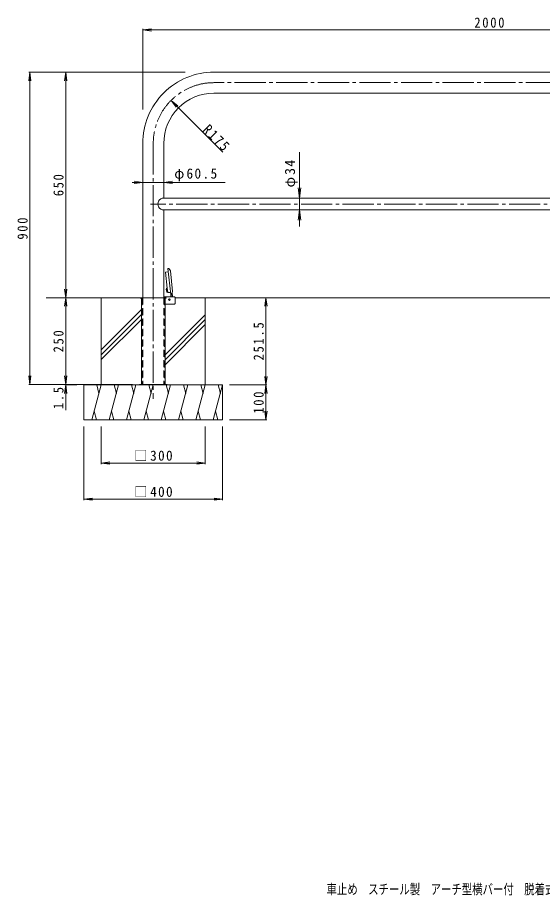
# Model space of a CAD drawing. Units: millimetres, scale not verified. Extents: x -1801 to 1864, y -1384 to 1251.
# Drawn here: x -1801 to -287, y -1384 to 1146 of the extents above; entities that cross this region are included whole.
import ezdxf
from ezdxf.enums import TextEntityAlignment as Align

# ---------------------------------------------------------------- set-up
doc = ezdxf.new("R2010")
doc.units = ezdxf.units.MM
doc.header["$LTSCALE"] = 10
doc.linetypes.add('CHAIN2', pattern=[12, 9, -1, 1, -1])
doc.linetypes.add('DASHED2', pattern=[3, 2, -1])
for name, color, linetype, lineweight in [('C-0', 4, 'Continuous', 9), ('C-1', 7, 'Continuous', 9), ('C-2', 3, 'Continuous', 9), ('C-3', 3, 'DASHED2', 9), ('C-4', 7, 'Continuous', 9), ('C-6', 2, 'Continuous', 9), ('C-9', 7, 'Continuous', 9), ('C-B', 2, 'Continuous', 9), ('C-E', 6, 'Continuous', 5)]:
    doc.layers.add(name, color=color, linetype=linetype, lineweight=lineweight)
doc.layers.add('F-F_F-Fﾚｲﾔ', color=2, linetype='Continuous')
doc.styles.add('ＭＳ ゴシック', font='')
doc.styles.get('ＭＳ ゴシック').set_extended_font_data('MS Gothic')

msp = doc.modelspace()

# ---------------------------------------------------------------- linework, layer by layer
at = {"layer": 'C-0', "color": 7, "linetype": 'CHAIN2'}
for p, q in [((355.42, 958.61), (-1234.08, 958.61)), ((-1409.08, 783.61), (-1409.08, 46.96)), ((547.03, 608.86), (-1416.67, 608.86))]:
    msp.add_line(p, q, dxfattribs=at)
at = {"layer": 'C-0'}
for p, q in [((-1366.53, 413.75), (-1373.52, 412.12)), ((-1358.7, 347.66), (-1366.63, 423.05)), ((-1366.38, 423.27), (-1363.99, 422.62)), ((-1363.99, 422.62), (-1359.38, 416.27)), ((-1353.17, 357.17), (-1359.38, 416.27)), ((-1353.17, 357.17), (-1354.35, 354.08)), ((-1446.58, 338.86), (-1409.08, 338.86)), ((-1446.58, 338.86), (-1446.58, 337.36)), ((-1446.58, 338.86), (-1446.58, 337.36)), ((-1443.08, 337.36), (-1446.58, 337.36)), ((-1443.08, 337.36), (-1443.08, 88.86)), ((-1371.58, 338.86), (-1409.08, 338.86)), ((-1375.08, 337.36), (-1375.08, 88.86)), ((-1371.58, 337.36), (-1375.08, 337.36)), ((-1371.58, 338.86), (-1371.58, 337.36)), ((-1360.21, 353.6), (-1367.39, 353.74))]:
    msp.add_line(p, q, dxfattribs=at)
at = {"layer": 'C-0', "linetype": 'DASHED2'}
for p, q in [((-1441.58, 337.36), (-1441.58, 88.86)), ((-1376.58, 337.36), (-1376.58, 88.86))]:
    msp.add_line(p, q, dxfattribs=at)
at = {"layer": 'C-0'}
msp.add_lwpolyline([(-1373.52, 412.12), (-1368.73, 366.52), (-1368.73, 366.47)], dxfattribs=at)
at = {"layer": 'C-0', "color": 7, "linetype": 'CHAIN2'}
msp.add_arc((-1234.08, 783.61), 175, 89.99976, 180, dxfattribs=at)
at = {"layer": 'C-0'}
for centre, radius, start, end in [((-1366.43, 423.07), 0.2, 74.79398, 186), ((-1366.76, 414.72), 1, 283.12502, 6), ((-1360.23, 352.6), 1, 6, 88.87498), ((-1358.51, 347.68), 0.2, 186, 297.20602)]:
    msp.add_arc(centre, radius, start, end, dxfattribs=at)
at = {"layer": 'C-0', "linetype": 'DASHED2'}
for centre, start, end in [((-1443.08, 337.36), 0, 90), ((-1375.08, 337.36), 90, 180)]:
    msp.add_arc(centre, 1.5, start, end, dxfattribs=at)
at = {"layer": 'C-1', "color": 4}
for p, q in [((-1368.73, 366.47), (-1367.39, 353.74)), ((-1356.27, 349.11), (-1358.41, 347.5)), ((-1354.35, 354.08), (-1356.27, 349.11))]:
    msp.add_line(p, q, dxfattribs=at)
at = {"layer": 'C-1', "color": 3}
for p, q in [((-1347.83, 341.16), (-1378.83, 341.16)), ((-1346.33, 322.16), (-1346.33, 339.66)), ((-1347.83, 320.66), (-1375.08, 320.66))]:
    msp.add_line(p, q, dxfattribs=at)
at = {"layer": 'C-1'}
for p, q in [((-1369.08, 88.86), (-1449.08, 88.86)), ((-1449.08, 88.86), (-1449.08, 87.36)), ((-1421.58, 88.86), (-1421.58, 87.36)), ((-1396.58, 88.86), (-1396.58, 87.36)), ((-1369.08, 88.86), (-1369.08, 87.36))]:
    msp.add_line(p, q, dxfattribs=at)
at = {"layer": 'C-1', "color": 3}
for centre, start, end in [((-1347.83, 339.66), 0, 90), ((-1347.83, 322.16), 270, 0)]:
    msp.add_arc(centre, 1.5, start, end, dxfattribs=at)
at = {"layer": 'C-2'}
for p, q in [((355.42, 988.86), (-1234.08, 988.86)), ((355.42, 928.36), (-1234.08, 928.36)), ((-1439.33, 783.61), (-1439.33, 338.86)), ((-1378.83, 783.61), (-1378.83, 625.86)), ((500.17, 625.86), (-1378.83, 625.86)), ((-1378.83, 591.86), (-1378.83, 338.86)), ((-1378.83, 591.86), (500.17, 591.86))]:
    msp.add_line(p, q, dxfattribs=at)
for centre, radius, start, end in [((-1234.08, 783.61), 205.25, 89.99977, 180), ((-1234.08, 783.61), 144.75, 89.9998, 180), ((-1378.83, 608.86), 17, 89.99959, 270)]:
    msp.add_arc(centre, radius, start, end, dxfattribs=at)
at = {"layer": 'C-3'}
for p, q in [((-1439.33, 338.86), (-1439.33, 88.86)), ((-1378.83, 338.86), (-1378.83, 88.86))]:
    msp.add_line(p, q, dxfattribs=at)
at = {"layer": 'C-4'}
for p, q in [((-1439.33, 1110.75), (-1414.55, 1114.01)), ((-1439.33, 1113.75), (-1439.33, 881.38)), ((-1439.33, 1110.75), (560.67, 1110.75)), ((-1439.33, 1110.75), (-1414.55, 1107.49)), ((-1765.07, 988.86), (-1768.33, 964.07)), ((-1768.07, 988.86), (-1317.36, 988.86)), ((-1765.07, 988.86), (-1765.07, 88.86)), ((-1765.07, 988.86), (-1761.81, 964.07)), ((-1661.51, 988.86), (-1664.77, 964.07)), ((-1661.51, 988.86), (-1661.51, 338.86)), ((-1661.51, 988.86), (-1658.25, 964.07)), ((-1357.83, 907.35), (-1337.99, 892.14)), ((-987.42, 758.44), (-987.42, 543.81)), ((-1201.73, 671.22), (-1469.8, 671.22)), ((-1439.33, 671.22), (-1464.12, 674.48)), ((-1439.33, 671.22), (-1464.12, 667.95)), ((-1439.33, 671.22), (-1439.33, 669.42)), ((-1378.83, 671.22), (-1354.05, 674.48)), ((-1378.83, 671.22), (-1378.83, 669.42)), ((-1378.83, 671.22), (-1354.05, 667.95)), ((-987.42, 625.86), (-991.34, 655.6)), ((-987.42, 625.86), (-983.5, 655.6)), ((-987.42, 625.86), (-984.42, 625.86)), ((-987.42, 591.86), (-991.34, 562.12)), ((-987.42, 591.86), (-984.42, 591.86)), ((-987.42, 591.86), (-983.5, 562.12)), ((-1661.51, 338.86), (-1664.77, 363.65)), ((-1661.51, 338.86), (-1658.25, 363.65)), ((-1661.51, 338.86), (-1664.77, 314.08)), ((-1661.51, 338.86), (-1658.25, 314.08)), ((-1661.51, 338.86), (-1661.51, 14.5)), ((-1084.16, 338.86), (-1087.42, 314.08)), ((-1084.16, 338.86), (-1084.16, 87.36)), ((-1084.16, 338.86), (-1080.9, 314.08)), ((-1765.07, 88.86), (-1768.33, 113.65)), ((-1765.07, 88.86), (-1761.81, 113.65)), ((-1661.51, 88.86), (-1664.77, 113.65)), ((-1661.51, 88.86), (-1658.25, 113.65)), ((-1084.16, 87.36), (-1087.42, 112.15)), ((-1084.16, 87.36), (-1080.9, 112.15)), ((-1768.07, 88.86), (-1469.08, 88.86)), ((-1661.51, 87.36), (-1664.77, 62.58)), ((-1664.51, 87.36), (-1629.08, 87.36)), ((-1661.51, 87.36), (-1658.25, 62.58)), ((-1081.16, 87.36), (-1189.08, 87.36)), ((-1084.16, 87.36), (-1087.42, 62.58)), ((-1084.16, 87.36), (-1084.16, -12.64)), ((-1084.16, 87.36), (-1080.9, 62.58)), ((-1084.16, -12.64), (-1087.42, 12.15)), ((-1084.16, -12.64), (-1080.9, 12.15)), ((-1081.16, -12.64), (-1189.08, -12.64)), ((-1609.08, -244.74), (-1609.08, -32.64)), ((-1559.08, -140.63), (-1559.08, -32.64)), ((-1259.08, -140.63), (-1259.08, -32.64)), ((-1209.08, -244.74), (-1209.08, -32.64)), ((-1559.08, -137.63), (-1534.3, -134.37)), ((-1559.08, -137.63), (-1259.08, -137.63)), ((-1559.08, -137.63), (-1534.3, -140.89)), ((-1259.08, -137.63), (-1283.87, -134.37)), ((-1259.08, -137.63), (-1283.87, -140.89)), ((-1609.08, -241.74), (-1584.3, -238.48)), ((-1609.08, -241.74), (-1209.08, -241.74)), ((-1609.08, -241.74), (-1584.3, -245.01)), ((-1209.08, -241.74), (-1233.87, -238.48)), ((-1209.08, -241.74), (-1233.87, -245.01))]:
    msp.add_line(p, q, dxfattribs=at)
msp.add_lwpolyline([(-1208.64, 758.07), (-1357.83, 907.35), (-1342.61, 887.52)], dxfattribs=at)
at = {"layer": 'C-6'}
for p, q in [((-1370.83, 363.48), (-1371.54, 362.6)), ((-1371.54, 362.6), (-1370.34, 362.73)), ((-1371.08, 358.23), (-1371.54, 362.6)), ((-1371.08, 358.23), (-1369.88, 358.35)), ((-1370.2, 357.51), (-1371.08, 358.23)), ((-1370.83, 363.48), (-1370.43, 363.52)), ((-1370.2, 357.51), (-1369.8, 357.56)), ((-1353.2, 341.16), (-1354.51, 353.67))]:
    msp.add_line(p, q, dxfattribs=at)
at = {"layer": 'C-9'}
for p, q in [((-1358.02, 341.16), (-1358.7, 347.66)), ((-1354.8, 341.16), (-1355.77, 350.39))]:
    msp.add_line(p, q, dxfattribs=at)
at = {"layer": 'C-B'}
for p, q in [((-1370.64, 365.51), (-1370.28, 366.3)), ((-1370.64, 365.51), (-1369.59, 355.57)), ((-1370.28, 366.3), (-1368.73, 366.47)), ((-1369.59, 355.57), (-1369.08, 354.87)), ((-1369.08, 354.87), (-1367.52, 355.03))]:
    msp.add_line(p, q, dxfattribs=at)
at = {"layer": 'C-E'}
for p, q in [((-1446.58, 338.86), (-1718.28, 338.86)), ((-1559.08, 87.36), (-1559.08, 338.86)), ((-1346.33, 338.86), (467.67, 338.86)), ((-1259.08, 87.36), (-1259.08, 338.86)), ((-1443.08, 304.67), (-1559.08, 188.67)), ((-1443.08, 290.53), (-1559.08, 174.53)), ((-1259.08, 289.79), (-1375.08, 173.79)), ((-1443.08, 276.39), (-1559.08, 160.39)), ((-1259.08, 275.65), (-1375.08, 159.65)), ((-1259.08, 261.5), (-1375.08, 145.5)), ((-1609.08, 87.36), (-1209.08, 87.36)), ((-1609.08, -12.64), (-1609.08, 87.36)), ((-1559.08, 87.36), (-1585.88, -12.64)), ((-1572.13, 87.36), (-1565.61, 63.01)), ((-1509.08, 87.36), (-1535.88, -12.64)), ((-1522.13, 87.36), (-1515.61, 63.01)), ((-1459.08, 87.36), (-1485.88, -12.64)), ((-1472.13, 87.36), (-1465.61, 63.01)), ((-1409.08, 87.36), (-1435.88, -12.64)), ((-1422.13, 87.36), (-1415.61, 63.01)), ((-1359.08, 87.36), (-1385.88, -12.64)), ((-1372.13, 87.36), (-1365.61, 63.01)), ((-1309.08, 87.36), (-1335.88, -12.64)), ((-1322.13, 87.36), (-1315.61, 63.01)), ((-1259.08, 87.36), (-1285.88, -12.64)), ((-1272.13, 87.36), (-1265.61, 63.01)), ((-1209.08, 87.36), (-1235.88, -12.64)), ((-1222.13, 87.36), (-1215.61, 63.01)), ((-1209.08, -12.64), (-1209.08, 87.36)), ((-1572.83, -12.64), (-1579.35, 11.71)), ((-1522.83, -12.64), (-1529.35, 11.71)), ((-1472.83, -12.64), (-1479.35, 11.71)), ((-1422.83, -12.64), (-1429.35, 11.71)), ((-1372.83, -12.64), (-1379.35, 11.71)), ((-1322.83, -12.64), (-1329.35, 11.71)), ((-1272.83, -12.64), (-1279.35, 11.71)), ((-1222.83, -12.64), (-1229.35, 11.71)), ((-1609.08, -12.64), (-1209.08, -12.64))]:
    msp.add_line(p, q, dxfattribs=at)
at = {"layer": 'C-E', "color": 4, "lineweight": 9}
msp.add_circle((-1362.73, 333.36), 2.5, dxfattribs=at)

# ---------------------------------------------------------------- texts
at = {"layer": 'C-4', "color": 2, "char_height": 29.33, "attachment_point": 7, "style": 'ＭＳ ゴシック'}
for s, insert in [('\\T1.28;\\W0.9;2000', (-483.08, 1116.75)), ('\\T1.22;\\W0.95;φ60.5', (-1348.37, 674.22)), ('\\T1.21;\\W0.95;□300', (-1464.08, -131.63)), ('\\T1.21;\\W0.95;□400', (-1464.08, -235.74))]:
    msp.add_mtext(s, dxfattribs=dict(at, insert=insert))
for s, insert, rotation in [('\\T1.28;\\W0.9;R175', (-1268.88, 820.42), 315), ('\\T1.19;φ34', (-992.42, 656.65), 90), ('\\T1.27;\\W0.9;650', (-1667.51, 631.36), 90), ('\\T1.27;\\W0.9;900', (-1771.07, 506.36), 90), ('\\T1.28;\\W0.9;251.5', (-1090.16, 158.11), 90), ('\\T1.27;\\W0.9;250', (-1667.51, 181.36), 90), ('\\T1.27;\\W0.9;1.5', (-1667.51, 18.01), 90), ('\\T1.27;\\W0.9;100', (-1090.16, 4.86), 90)]:
    msp.add_mtext(s, dxfattribs=dict(at, insert=insert, rotation=rotation))
at = {"layer": 'F-F_F-Fﾚｲﾔ', "style": 'ＭＳ ゴシック', "width": 0.75}
msp.add_text('車止め\u3000スチール製\u3000アーチ型横バー付\u3000脱着式\u3000鋳鉄製蓋\u3000鍵付\u3000ＹＢＷ６Ｌ２０－ＨＤＬ', height=29.33, dxfattribs=at).set_placement((-909.37, -1389.22), align=Align.BOTTOM_LEFT)

doc.saveas('drawing.dxf')
